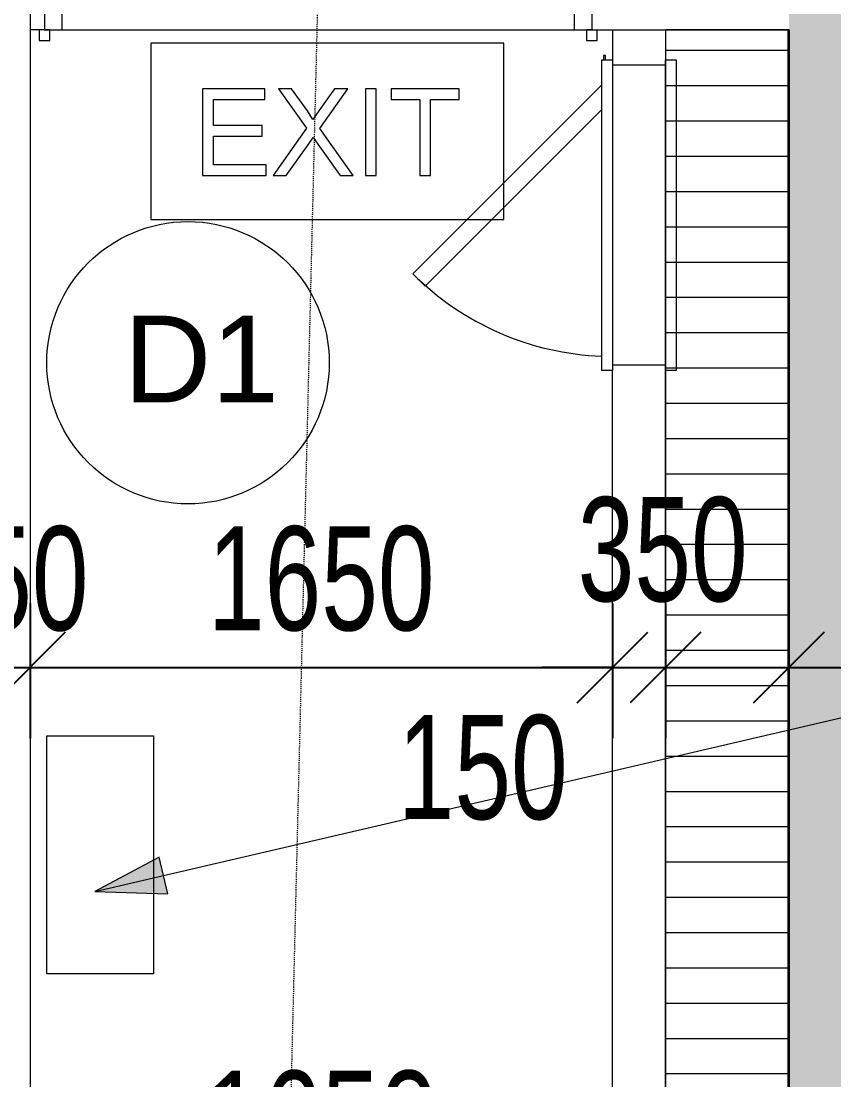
# Model space of a CAD drawing. Header units: millimetres. Extents: x 10569 to 232243, y -25347 to 80743.
# Drawn here: x 91264 to 93566, y 45782 to 48783 of the extents above; entities that cross this region are included whole.
import ezdxf

# ---------------------------------------------------------------- set-up
doc = ezdxf.new("R2010")
doc.units = ezdxf.units.MM
doc.linetypes.add('Dash', pattern=[6, 3, -3])
doc.linetypes.add('Hidden', pattern=[7.14375, 4.7625, -2.38125])
for name, color, linetype, lineweight in [('A-ANNO-DIMS', 211, 'Continuous', 5), ('A-ANNO-NOTE', 131, 'Continuous', 25), ('A-DETL-GENF', 92, 'Continuous', 20), ('A-DETL-HDLN', 90, 'Hidden', 9), ('A-DETL-THIN', 151, 'Continuous', 9), ('A-DOOR', 31, 'Continuous', 20), ('A-DOOR-FRAM', 31, 'Continuous', 30), ('A-GENM', 13, 'Continuous', 20), ('A-WALL', 113, 'Continuous', 20), ('A-WALL-PATT', 111, 'Continuous', 35), ('G-ANNO-TEXT', 231, 'Continuous', 5)]:
    doc.layers.add(name, color=color, linetype=linetype, lineweight=lineweight)
doc.styles.add('Arial_2', font='arial.ttf', dxfattribs={"width": 0.7, "height": 295.05988})
doc.styles.add('Swis721 BT_4', font='swiss.ttf', dxfattribs={"height": 245.978428})
doc.styles.add('Swis721 BT_8', font='swiss.ttf', dxfattribs={"width": 0.75, "height": 283.821263})
doc.dimstyles.new('DLN_1_5mm_1', dxfattribs={"dimscale": 304.8, "dimtxt": 300, "dimasz": 0.656168, "dimexe": 0.656168, "dimexo": 0.0625, "dimgap": 0.656168, "dimtad": 1, "dimdec": 0, "dimzin": 0, "dimdsep": 46, "dimtxsty": 'Swis721 BT_8', "dimsah": 1, "dimcen": 0.09, "dimadec": 0, "dimazin": 0, "dimtfac": 1, "dimtdec": 4, "dimtix": 1, "dimtmove": 0, "dimatfit": 3, "dimfxl": 0.656168, "dimfxlon": 1, "dimtvp": 1, "dimtolj": 1, "dimtzin": 0, "dimarcsym": 2})
doc.dimstyles.new('Linear_-_1_5mm_Arial', dxfattribs={"dimscale": 304.8, "dimtxt": 300, "dimasz": 0.656168, "dimexe": 0.656168, "dimexo": 0.0625, "dimgap": 0.328084, "dimtad": 1, "dimdec": 0, "dimzin": 0, "dimdsep": 46, "dimtxsty": 'Arial_2', "dimblk1": 'OBLIQUE', "dimblk2": 'OBLIQUE', "dimsah": 1, "dimcen": 0.09, "dimadec": 0, "dimazin": 0, "dimtfac": 1, "dimtdec": 4, "dimtix": 1, "dimtmove": 0, "dimatfit": 3, "dimfxl": 0.656168, "dimfxlon": 1, "dimtvp": 1, "dimtolj": 1, "dimtzin": 0, "dimarcsym": 2})
doc.dimstyles.new('Linear_-_1_5mm_Arial_1', dxfattribs={"dimscale": 304.8, "dimtxt": 300, "dimasz": 0.656168, "dimexe": 0.656168, "dimexo": 0.0625, "dimgap": 0.328084, "dimtad": 1, "dimdec": 0, "dimzin": 0, "dimdsep": 46, "dimtxsty": 'Arial_2', "dimblk1": 'OBLIQUE', "dimblk2": 'OBLIQUE', "dimsah": 1, "dimcen": 0.09, "dimadec": 0, "dimazin": 0, "dimtfac": 1, "dimtdec": 4, "dimtix": 1, "dimtmove": 2, "dimatfit": 3, "dimfxl": 0.656168, "dimfxlon": 1, "dimtvp": 1, "dimtolj": 1, "dimtzin": 0, "dimarcsym": 2})

# ---------------------------------------------------------------- blocks, each defined once
blk = doc.blocks.new('DLN-Access Panel__AP01_ - _AP10_ 800 x 800 _WH_-V658-TENDER DRAFT G_F')
at = {"layer": 'A-DOOR', "lineweight": 15}
for p, q in [((-440, 105), (440, 105)), ((-440, 76.7), (-440, 105)), ((440, 105), (440, 75)), ((440, 75), (-440, 75)), ((-440, -75), (440, -75)), ((-440, -105), (-440, -75)), ((440, -75), (440, -105)), ((-440, -95), (-452.5, -95)), ((-452.5, -95), (-452.5, -100)), ((-452.5, -100), (-440, -100)), ((440, -105), (-440, -105)), ((-370, -105), (165.7, -640.7)), ((201, -605.3), (-299.3, -105)), ((165.7, -640.7), (201, -605.3))]:
    blk.add_line(p, q, dxfattribs=at)
blk.add_arc((-400, -75), 800, 315, 357.8361, dxfattribs=at)
at = {"layer": 'A-DOOR-FRAM', "lineweight": 15}
for p, q in [((-425, 75), (-425, -75)), ((425, 75), (425, -75))]:
    blk.add_line(p, q, dxfattribs=at)
blk = doc.blocks.new('DLN-Double Door__X03_ - _M15_1500 x 2450 _WH_-V675-TENDER DRAFT G_F')
at = {"layer": 'A-DOOR', "lineweight": 15}
for p, q in [((-700, -75), (-750, -75)), ((-750, -75), (-750, -375)), ((-700, -375), (-700, -75)), ((700, -75), (750, -75)), ((700, -825), (700, -75)), ((750, -75), (750, -825)), ((-750, -375), (-750, -825)), ((-700, -825), (-700, -375)), ((-750, -825), (-700, -825)), ((750, -825), (700, -825))]:
    blk.add_line(p, q, dxfattribs=at)
for centre, start, end in [((-750, -75), 336.359, 359.9972), ((750, -75), 179.5, 180.0028), ((-750, -75), 359.9972, 0.5), ((750, -75), 180.0028, 203.641), ((-750, -75), 270, 336.359), ((750, -75), 203.6636, 251.757), ((750, -75), 251.8442, 270)]:
    blk.add_arc(centre, 750, start, end, dxfattribs=at)
at = {"layer": 'A-DOOR-FRAM', "lineweight": 15}
for p, q in [((-760, 105), (-790, 105)), ((-790, 105), (-790, 75)), ((-760, 75), (-760, 105)), ((790, 105), (760, 105)), ((760, 105), (760, 75)), ((790, 75), (790, 105)), ((-775, 75), (-760, 75)), ((-725, 75), (-775, 75)), ((-725, -25), (-725, 75)), ((725, 75), (725, -25)), ((775, 75), (725, 75)), ((760, 75), (775, 75)), ((-750, -75), (-750, -25)), ((-750, -25), (-725, -25)), ((725, -25), (750, -25)), ((750, -25), (750, -75)), ((-790, -75), (-790, -105)), ((-760, -75), (-775, -75)), ((-775, -75), (-750, -75)), ((-760, -105), (-760, -75)), ((750, -75), (775, -75)), ((775, -75), (760, -75)), ((760, -75), (760, -105)), ((790, -105), (790, -75)), ((-790, -105), (-760, -105)), ((760, -105), (790, -105))]:
    blk.add_line(p, q, dxfattribs=at)
blk = doc.blocks.new('DLN_EXIT Sign Board - DLN_EXIT Sign Board-5973881-TENDER DRAFT G_F')
at = {"layer": 'A-GENM'}
for p, q in [((500, 250), (-500, 250)), ((-500, 250), (-500, -250)), ((500, -250), (500, 250)), ((-176.9, 121.2), (-353.8, 121.2)), ((-353.8, 121.2), (-353.8, -125)), ((-176.9, 90.4), (-176.9, 121.2)), ((-101.6, 121.2), (-138.5, 121.2)), ((-138.5, 121.2), (-59, 9.1)), ((-56.8, 58.1), (-101.6, 121.2)), ((20.3, 121.2), (-24, 58.5)), ((-21.8, 8.8), (57.7, 121.2)), ((57.7, 121.2), (20.3, 121.2)), ((138.5, 121.2), (107.7, 121.2)), ((107.7, 121.2), (107.7, -125)), ((138.5, -125), (138.5, 121.2)), ((373.1, 121.2), (180.8, 121.2)), ((180.8, 121.2), (180.8, 90.4)), ((373.1, 90.4), (373.1, 121.2)), ((-323.1, 17.3), (-323.1, 90.4)), ((-323.1, 90.4), (-176.9, 90.4)), ((180.8, 90.4), (261.5, 90.4)), ((261.5, 90.4), (261.5, -125)), ((292.3, -125), (292.3, 90.4)), ((292.3, 90.4), (373.1, 90.4)), ((-41.7, 33.5), (-56.8, 58.1)), ((-24, 58.5), (-41.7, 33.5)), ((-184.6, 17.3), (-323.1, 17.3)), ((-184.6, -13.5), (-184.6, 17.3)), ((-59, 9.1), (-153.8, -125)), ((73.1, -125), (-21.8, 8.8)), ((-323.1, -94.2), (-323.1, -13.5)), ((-323.1, -13.5), (-184.6, -13.5)), ((-54.7, -37.6), (-40.2, -17.3)), ((-40.2, -17.3), (-27, -35.8)), ((-116.4, -125), (-54.7, -37.6)), ((-27, -35.8), (36.2, -125)), ((-173.1, -94.2), (-323.1, -94.2)), ((-173.1, -125), (-173.1, -94.2)), ((-353.8, -125), (-173.1, -125)), ((-153.8, -125), (-116.4, -125)), ((36.2, -125), (73.1, -125)), ((107.7, -125), (138.5, -125)), ((261.5, -125), (292.3, -125)), ((-500, -250), (500, -250))]:
    blk.add_line(p, q, dxfattribs=at)
blk = doc.blocks.new('GBP_Door Mark - 2 x 1_3_RT_ Border WHITE-4013245-TENDER DRAFT G_F')
at = {"layer": 'A-ANNO-NOTE', "lineweight": 5}
blk.add_circle((-31.356, 27.261), 2, dxfattribs=at)
blk = doc.blocks.new('_Oblique')
at = {"color": 0, "linetype": 'ByBlock', "lineweight": -2}
blk.add_line((-0.5, -0.5), (0.5, 0.5), dxfattribs=at)
blk = doc.blocks.new('DIMBLOCK36-TENDER DRAFT G_F')
at = {"layer": 'A-ANNO-DIMS', "color": 0, "lineweight": -2, "transparency": 16777216}
for p, q in [((91139.3, 47132), (91139.3, 46751.1)), ((91289.3, 47132), (91289.3, 46751.1)), ((91139.3, 46951.1), (90939.3, 46951.1)), ((91139.3, 46951.1), (91289.3, 46951.1)), ((91289.3, 46951.1), (91489.3, 46951.1))]:
    blk.add_line(p, q, dxfattribs=at)
at = {"layer": 'Defpoints', "color": 0, "transparency": 16777216}
for p in [(91139.3, 47151.1), (91289.3, 47151.1), (91289.3, 46951.1)]:
    blk.add_point(p, dxfattribs=at)
at = {"layer": 'A-ANNO-DIMS', "color": 0, "lineweight": -2, "transparency": 16777216, "xscale": 200, "yscale": 200, "zscale": 200}
blk.add_blockref('_Oblique', (91139.3, 46951.1), dxfattribs=at)
at = {"layer": 'A-ANNO-DIMS', "color": 0, "lineweight": -2, "transparency": 16777216, "xscale": 200, "yscale": 200, "zscale": 200, "rotation": 180}
blk.add_blockref('_Oblique', (91289.3, 46951.1), dxfattribs=at)
at = {"layer": 'A-ANNO-DIMS', "color": 0, "transparency": 16777216, "insert": (91214.3, 47201.7), "char_height": 295.06, "width": 564.923, "attachment_point": 5, "style": 'Arial_2'}
blk.add_mtext('\\A1;150', dxfattribs=at)
blk = doc.blocks.new('DIMBLOCK37-TENDER DRAFT G_F')
at = {"layer": 'A-ANNO-DIMS', "color": 0, "lineweight": -2, "transparency": 16777216}
for p, q in [((91289.3, 47132), (91289.3, 46751.1)), ((92939.3, 47132), (92939.3, 46751.1)), ((91289.3, 46951.1), (92939.3, 46951.1))]:
    blk.add_line(p, q, dxfattribs=at)
at = {"layer": 'Defpoints', "color": 0, "transparency": 16777216}
for p in [(91289.3, 47151.1), (92939.3, 47151.1), (92939.3, 46951.1)]:
    blk.add_point(p, dxfattribs=at)
at = {"layer": 'A-ANNO-DIMS', "color": 0, "lineweight": -2, "transparency": 16777216, "xscale": 200, "yscale": 200, "zscale": 200, "rotation": 180}
blk.add_blockref('_Oblique', (91289.3, 46951.1), dxfattribs=at)
at = {"layer": 'A-ANNO-DIMS', "color": 0, "lineweight": -2, "transparency": 16777216, "xscale": 200, "yscale": 200, "zscale": 200}
blk.add_blockref('_Oblique', (92939.3, 46951.1), dxfattribs=at)
at = {"layer": 'A-ANNO-DIMS', "color": 0, "transparency": 16777216, "insert": (92114.3, 47201.7), "char_height": 295.06, "width": 753.231, "attachment_point": 5, "style": 'Arial_2'}
blk.add_mtext('\\A1;1650', dxfattribs=at)
blk = doc.blocks.new('DIMBLOCK38-TENDER DRAFT G_F')
at = {"layer": 'A-ANNO-DIMS', "color": 0, "lineweight": -2, "transparency": 16777216}
for p, q in [((92939.3, 47132), (92939.3, 46751.1)), ((93089.3, 47132), (93089.3, 46751.1)), ((92939.3, 46951.1), (92739.3, 46951.1)), ((92939.3, 46951.1), (93089.3, 46951.1)), ((93089.3, 46951.1), (93289.3, 46951.1))]:
    blk.add_line(p, q, dxfattribs=at)
at = {"layer": 'Defpoints', "color": 0, "transparency": 16777216}
for p in [(92939.3, 47151.1), (93089.3, 47151.1), (93089.3, 46951.1)]:
    blk.add_point(p, dxfattribs=at)
at = {"layer": 'A-ANNO-DIMS', "color": 0, "lineweight": -2, "transparency": 16777216, "xscale": 200, "yscale": 200, "zscale": 200}
blk.add_blockref('_Oblique', (92939.3, 46951.1), dxfattribs=at)
at = {"layer": 'A-ANNO-DIMS', "color": 0, "lineweight": -2, "transparency": 16777216, "xscale": 200, "yscale": 200, "zscale": 200, "rotation": 180}
blk.add_blockref('_Oblique', (93089.3, 46951.1), dxfattribs=at)
at = {"layer": 'A-ANNO-DIMS', "color": 0, "transparency": 16777216, "insert": (92331.1, 46816.3), "char_height": 295.06, "width": 564.923, "attachment_point": 1, "line_spacing_factor": 0.938532, "style": 'Arial_2'}
blk.add_mtext('\\A1;150', dxfattribs=at)
blk = doc.blocks.new('DIMBLOCK39-TENDER DRAFT G_F')
at = {"layer": 'A-ANNO-DIMS', "color": 0, "lineweight": -2, "transparency": 16777216}
for p, q in [((93089.3, 47132), (93089.3, 46751.1)), ((93439.3, 47132), (93439.3, 46751.1)), ((93089.3, 46951.1), (93439.3, 46951.1))]:
    blk.add_line(p, q, dxfattribs=at)
at = {"layer": 'Defpoints', "color": 0, "transparency": 16777216}
for p in [(93089.3, 47151.1), (93439.3, 47151.1), (93439.3, 46951.1)]:
    blk.add_point(p, dxfattribs=at)
at = {"layer": 'A-ANNO-DIMS', "color": 0, "lineweight": -2, "transparency": 16777216, "xscale": 200, "yscale": 200, "zscale": 200, "rotation": 180}
blk.add_blockref('_Oblique', (93089.3, 46951.1), dxfattribs=at)
at = {"layer": 'A-ANNO-DIMS', "color": 0, "lineweight": -2, "transparency": 16777216, "xscale": 200, "yscale": 200, "zscale": 200}
blk.add_blockref('_Oblique', (93439.3, 46951.1), dxfattribs=at)
at = {"layer": 'A-ANNO-DIMS', "color": 0, "transparency": 16777216, "insert": (92840.9, 47433.8), "char_height": 295.06, "width": 564.923, "attachment_point": 1, "line_spacing_factor": 0.938532, "style": 'Arial_2'}
blk.add_mtext('\\A1;350', dxfattribs=at)
blk = doc.blocks.new('DIMBLOCK40-TENDER DRAFT G_F')
at = {"layer": 'A-ANNO-DIMS', "color": 0, "lineweight": -2, "transparency": 16777216}
for p, q in [((93439.3, 47132), (93439.3, 46751.1)), ((94039.3, 47132), (94039.3, 46751.1)), ((93439.3, 46951.1), (94039.3, 46951.1))]:
    blk.add_line(p, q, dxfattribs=at)
at = {"layer": 'Defpoints', "color": 0, "transparency": 16777216}
for p in [(93439.3, 47151.1), (94039.3, 47151.1), (94039.3, 46951.1)]:
    blk.add_point(p, dxfattribs=at)
at = {"layer": 'A-ANNO-DIMS', "color": 0, "lineweight": -2, "transparency": 16777216, "xscale": 200, "yscale": 200, "zscale": 200, "rotation": 180}
blk.add_blockref('_Oblique', (93439.3, 46951.1), dxfattribs=at)
at = {"layer": 'A-ANNO-DIMS', "color": 0, "lineweight": -2, "transparency": 16777216, "xscale": 200, "yscale": 200, "zscale": 200}
blk.add_blockref('_Oblique', (94039.3, 46951.1), dxfattribs=at)
at = {"layer": 'A-ANNO-DIMS', "color": 0, "transparency": 16777216, "insert": (94169, 47433.8), "char_height": 295.06, "width": 564.923, "attachment_point": 1, "line_spacing_factor": 0.938532, "style": 'Arial_2'}
blk.add_mtext('\\A1;600', dxfattribs=at)
blk = doc.blocks.new('DIMBLOCK244-TENDER DRAFT G_F')
at = {"layer": 'A-ANNO-DIMS', "color": 0, "lineweight": -2, "transparency": 16777216}
for p, q in [((91289.3, 45499.5), (91289.3, 45118.6)), ((92939.3, 45499.5), (92939.3, 45118.6)), ((91489.3, 45318.6), (92739.3, 45318.6))]:
    blk.add_line(p, q, dxfattribs=at)
at = {"layer": 'A-ANNO-DIMS', "color": 0, "transparency": 16777216}
for points in [[(91489.3, 45351.9), (91489.3, 45285.2), (91289.3, 45318.6)], [(92739.3, 45351.9), (92739.3, 45285.2), (92939.3, 45318.6)]]:
    blk.add_solid(points, dxfattribs=at)
at = {"layer": 'Defpoints', "color": 0, "transparency": 16777216}
for p in [(91289.3, 45518.6), (92939.3, 45518.6), (92939.3, 45318.6)]:
    blk.add_point(p, dxfattribs=at)
at = {"layer": 'A-ANNO-DIMS', "color": 0, "transparency": 16777216, "insert": (92114.3, 45664.4), "char_height": 283.82, "width": 754.286, "attachment_point": 5, "style": 'Swis721 BT_8'}
blk.add_mtext('\\A1;1650', dxfattribs=at)

msp = doc.modelspace()

# ---------------------------------------------------------------- hatches: boundary and pattern name
at = {"layer": 'A-DETL-GENF', "lineweight": 9}
h = msp.add_hatch(dxfattribs=at)
h.set_pattern_fill('FP_921', color=250, style=0, pattern_type=2)
h.set_pattern_definition([(0, (0, 0), (0, 100), [])])
h.paths.add_polyline_path([(79289.29296, -8042.51452), (79289.29296, 5257.48546), (78939.29296, 5607.48546), (78939.29296, -7692.51452)], flags=0)
h.paths.add_polyline_path([(92039.29296, 5257.48546), (92039.29296, 31607.48546), (91689.29296, 31607.48546), (91689.29296, 5607.48546)], flags=0)
h.paths.add_polyline_path([(93439.29296, 31607.48546), (93439.29296, 48757.6763), (93089.29296, 48757.6763), (93089.29296, 31607.48546)], flags=0)
at = {"layer": 'A-WALL-PATT'}
msp.add_hatch(color=256, dxfattribs=at).paths.add_polyline_path([(93439.29296, 31607.48546), (94039.29296, 31607.48546), (94039.29296, 48907.6763), (93439.29296, 48907.6763), (93439.29296, 31786.38518)], flags=0)
at = {"layer": 'G-ANNO-TEXT'}
msp.add_hatch(color=60, dxfattribs=at).paths.add_polyline_path([(91472.88191, 46316.03318), (91679.82524, 46309.22679), (91655.50329, 46413.61034)], flags=0)

# ---------------------------------------------------------------- linework, layer by layer
at = {"layer": 'A-DETL-HDLN', "linetype": 'Dash'}
msp.add_line((92105.54297, 48907.6763), (91770.12557, 35166.65285), dxfattribs=at)
at = {"layer": 'A-DETL-THIN'}
for p, q in [((91380.54297, 48757.6763), (92880.54297, 48757.6763)), ((93439.29296, 48757.6763), (93089.29296, 48757.6763)), ((93089.29296, 48757.6763), (93089.29296, 31607.48546)), ((93439.29296, 31607.48546), (93439.29296, 48757.6763)), ((91336.76977, 46757.54296), (91639.29296, 46757.54296)), ((91336.76977, 46082.48546), (91336.76977, 46757.54296)), ((91639.29296, 46757.54296), (91639.29296, 46082.48546)), ((91639.29296, 46082.48546), (91336.76977, 46082.48546))]:
    msp.add_line(p, q, dxfattribs=at)
at = {"layer": 'A-WALL'}
for p, q in [((91330.54297, 48907.6763), (91330.54297, 48757.6763)), ((92880.54297, 48907.6763), (92880.54297, 48757.6763)), ((91289.29296, 48832.6763), (91289.29296, 35647.48546)), ((91330.54297, 48757.6763), (91289.29296, 48757.6763)), ((92880.54297, 48757.6763), (93439.29296, 48757.6763)), ((92939.29296, 48757.6763), (92939.29296, 48672.6763)), ((93089.29296, 48757.6763), (93089.29296, 48672.6763)), ((92939.29296, 32057.48546), (92939.29296, 47792.6763)), ((93089.29296, 32057.48546), (93089.29296, 47792.6763))]:
    msp.add_line(p, q, dxfattribs=at)
at = {"layer": 'A-WALL', "lineweight": 35}
msp.add_line((93439.29296, 31607.48546), (93439.29296, 48757.6763), dxfattribs=at)
at = {"layer": 'G-ANNO-TEXT', "color": 60}
for p, q in [((91472.88191, 46316.03318), (95115.48718, 47164.78077)), ((91655.50329, 46413.61034), (91472.88191, 46316.03318)), ((91679.82524, 46309.22679), (91655.50329, 46413.61034)), ((91472.88191, 46316.03318), (91679.82524, 46309.22679))]:
    msp.add_line(p, q, dxfattribs=at)

# ---------------------------------------------------------------- block references
at = {"layer": 'A-ANNO-NOTE', "xscale": 200, "yscale": 200, "zscale": 200}
msp.add_blockref('GBP_Door Mark - 2 x 1_3_RT_ Border WHITE-4013245-TENDER DRAFT G_F', (98008.08141, 42362.47379), dxfattribs=at)
at = {"layer": 'A-DOOR', "lineweight": 15}
for name, p, rotation in [('DLN-Double Door__X03_ - _M15_1500 x 2450 _WH_-V675-TENDER DRAFT G_F', (92105.54297, 48832.6763), 180), ('DLN-Access Panel__AP01_ - _AP10_ 800 x 800 _WH_-V658-TENDER DRAFT G_F', (93014.29296, 48232.6763), 269.9999999999999)]:
    msp.add_blockref(name, p, dxfattribs=dict(at, rotation=rotation))
at = {"layer": 'A-GENM'}
msp.add_blockref('DLN_EXIT Sign Board - DLN_EXIT Sign Board-5973881-TENDER DRAFT G_F', (92131.79297, 48470.1763), dxfattribs=at)

# ---------------------------------------------------------------- texts
at = {"layer": 'A-ANNO-NOTE', "lineweight": 5, "insert": (91774.4026, 47948.21004), "char_height": 245.978428, "width": 514.7814219, "attachment_point": 2, "line_spacing_factor": 1.00667, "style": 'Swis721 BT_4'}
msp.add_mtext('D1', dxfattribs=at)

# ---------------------------------------------------------------- dimensions: what is measured, and where the dimension line sits
at = {"layer": 'A-ANNO-DIMS'}
for base, p1, p2, override, picture, middle in [((93439.29296, 46951.05405), (93089.29296, 47151.05405), (93439.29296, 47151.05405), {"dimpost": '<>', "dimfxl": 350}, 'DIMBLOCK39-TENDER DRAFT G_F', (93123.35949, 47237.09965)), ((94039.29296, 46951.05405), (93439.29296, 47151.05405), (94039.29296, 47151.05405), {"dimpost": '<>', "dimfxl": 600}, 'DIMBLOCK40-TENDER DRAFT G_F', (94451.49871, 47237.09965)), ((93089.29296, 46951.05405), (92939.29296, 47151.05405), (93089.29296, 47151.05405), {"dimpost": '<>', "dimfxl": 150}, 'DIMBLOCK38-TENDER DRAFT G_F', (92613.55972, 46619.553))]:
    dim = msp.add_linear_dim(base=base, p1=p1, p2=p2, dimstyle='Linear_-_1_5mm_Arial_1', override=override, dxfattribs=at)
    dim.commit()
    dim.dimension.update_dxf_attribs({"geometry": picture, "text_midpoint": middle, "dimtype": 160})
for base, p1, p2, dimstyle, override, picture, middle in [((91289.29296, 46951.05405), (91139.29296, 47151.05405), (91289.29296, 47151.05405), 'Linear_-_1_5mm_Arial', {"dimpost": '<>', "dimfxl": 150}, 'DIMBLOCK36-TENDER DRAFT G_F', (91214.29296, 47201.70366)), ((92939.29296, 46951.05405), (91289.29296, 47151.05405), (92939.29296, 47151.05405), 'Linear_-_1_5mm_Arial', {"dimpost": '<>', "dimfxl": 1650}, 'DIMBLOCK37-TENDER DRAFT G_F', (92114.29296, 47201.70366)), ((92939.29296, 45318.57106), (91289.29296, 45518.57106), (92939.29296, 45518.57106), 'DLN_1_5mm_1', {"dimpost": '<>', "dimfxl": 1650}, 'DIMBLOCK244-TENDER DRAFT G_F', (92114.29296, 45664.43169))]:
    dim = msp.add_linear_dim(base=base, p1=p1, p2=p2, dimstyle=dimstyle, override=override, dxfattribs=at)
    dim.commit()
    dim.dimension.update_dxf_attribs({"geometry": picture, "text_midpoint": middle})

doc.saveas('drawing.dxf')
